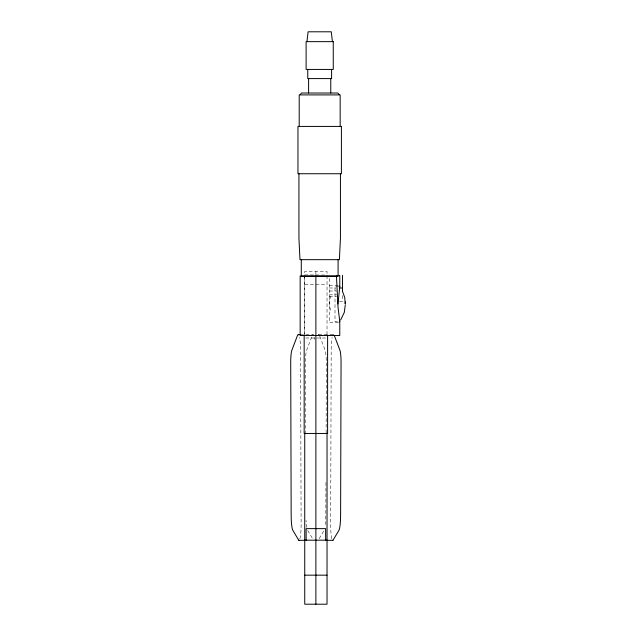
<?xml version="1.0" encoding="UTF-8"?>
<svg xmlns="http://www.w3.org/2000/svg" width="636" height="636" viewBox="0 0 636 636"><rect width="100%" height="100%" fill="white"/><g stroke="black" fill="none" stroke-linecap="round" stroke-linejoin="round"><path stroke-width="0.48" stroke-dasharray="3.18 2.39" d="M325.95 482.478L325.823 515.2A16.099 2.242 -90 0 1 325.155 526.266M326.141 432.901L326.276 363.561A13.197 1.836 -90 0 0 324.956 349.76L319.495 335.474M311.64 337.112L306.814 349.76A13.197 1.836 -90 0 0 305.495 363.561L305.638 432.901M330.744 296.599C328.669 300.78 328.987 305.98 330.744 310.201M319.137 538.676L324.09 530.464A16.099 2.242 -90 0 0 324.328 529.971M304.739 274.935L327.254 275.07M304.739 284.284L327.031 284.284M329.345 285.572L338.503 285.572M338.956 286.168L334.997 286.168L334.997 321.808L338.757 321.808M329.345 287.997L335.752 287.997M329.345 290.994L336.667 290.994M329.345 294.834L336.667 294.834M329.345 296.408L336.667 296.408M339.497 301.321L342.47 301.321L342.478 293.721M338.503 322.603L329.345 322.603L329.345 277.527M300.335 334.56L313.143 334.56M318.628 334.56L333.415 334.56M305.67 338.01L314.955 338.01M316.815 338.01L327.031 338.01M307.681 530.464L312.634 538.676M327.031 334.631L327.031 271.453L304.739 271.453L304.739 336.309M315.885 271.453L315.885 274.68M304.525 276.978L304.525 335.514M331.865 538.764A15.455 2.147 -90 0 1 330.664 526.211L331.197 347.677A24.804 3.45 -90 0 1 331.3 345.189L331.817 339.37A17.562 2.441 -90 0 1 332.167 337.406M318.191 334.957A17.562 2.441 -90 0 1 319.065 334.735M332.978 334.957A17.562 2.441 -90 0 1 333.852 334.735M312.705 334.735A17.562 2.441 90 0 1 313.58 334.957M314.391 337.406A17.562 2.441 90 0 1 314.74 339.37M299.906 538.764A15.455 2.147 90 0 0 301.106 526.211L300.582 347.677A24.804 3.45 90 0 0 300.47 345.189L299.954 339.37A17.562 2.441 -90 0 0 299.612 337.406M306.798 527.435A16.099 2.242 90 0 1 306.083 520.383"/><path stroke-width="0.95" d="M337.931 303.992L339.775 286.741L339.775 275.992L300.16 275.992L300.16 335.514L339.775 335.514L339.775 321.236L338.074 307.768L336.428 275.992M306.973 41.372L308.102 31.8L331.261 31.8L332.39 41.372M339.775 321.236L339.401 321.808M327.031 540.314L332.938 540.314L338.877 530.464A16.099 2.242 -90 0 0 340.61 515.2L341.055 363.561A13.197 1.836 90 0 0 339.743 349.76L334.282 335.474M340.626 319.988L344.283 312.427L345.269 305.177M300.128 94.637L301.504 93.023L337.859 93.023L339.234 94.637M338.273 275.491L339.775 275.491M337.454 276.262L301.289 276.262L301.289 259.671M339.401 286.168L339.775 286.741M340.093 287.997L342.478 287.997M298.364 334.56L300.335 334.56M304.739 540.179L327.031 540.179M298.801 334.957A17.562 2.441 -90 0 0 297.489 335.474L292.027 349.76A13.197 1.836 -90 0 0 290.716 363.561L291.161 515.2A16.099 2.242 -90 0 0 292.894 530.464L298.833 540.314L304.739 540.314M304.739 575.167L327.031 575.167M342.391 291.065L344.696 297.386L345.269 304.088L345.269 301.917M342.478 275.348L342.478 291.296M340.435 173.739L340.435 238.238L339.393 259.671L299.977 259.671L298.936 238.238L298.936 173.739M340.157 126.421L340.157 94.907L299.206 94.907L299.206 126.421M338.082 259.671L338.082 275.285M331.595 69.427L331.595 78.586L307.768 78.586L307.768 69.427M330.768 78.586L330.768 93.023M327.604 335.514L327.604 433.458L304.167 433.458L304.167 335.514M327.031 433.275L327.031 604.2L304.739 604.2L304.739 433.275M325.64 540.179L325.64 528.635L306.131 528.635L306.131 540.179M315.885 275.992L315.885 604.2M308.603 78.586L308.603 93.023M332.938 540.314A15.455 2.147 -90 0 1 332.66 540.306M299.111 540.306A15.455 2.147 90 0 1 298.833 540.314M333.256 41.65L306.115 41.65L306.115 69.427L333.256 69.427L333.256 41.65M341.405 126.421L297.966 126.421L297.966 173.739L341.405 173.739L341.405 126.421"/></g></svg>
